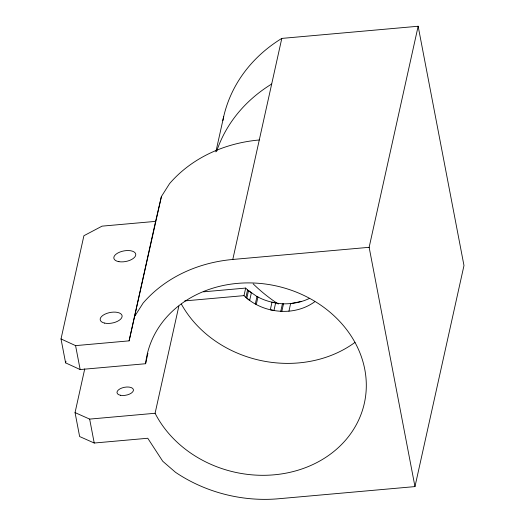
<?xml version="1.0" encoding="UTF-8"?>
<svg xmlns="http://www.w3.org/2000/svg" width="525" height="525" viewBox="0 0 525 525"><rect width="100%" height="100%" fill="white"/><g stroke="black" fill="none" stroke-linecap="round" stroke-linejoin="round"><path stroke-width="0.79" d="M84.748 368.852L75.049 412.604L89.65 419.101L155.092 413.267A111.3 95.406 12.5 0 0 333.29 451.933A111.3 95.406 12.5 0 0 303.26 295.129A111.3 95.406 12.5 0 0 145.602 363.727L80.161 369.554L65.605 362.867L61.018 338.94L83.902 235.725L102.067 226.144L155.597 221.373L161.411 196.514L169.582 183.612A139.125 119.254 12.5 0 1 259.284 139.978M65.605 362.867L65.96 361.266M61.018 338.94L75.574 345.627L129.111 340.856L155.597 221.373M129.111 340.856L161.411 196.514M145.602 363.727L147.906 353.332M155.092 413.267L178.848 306.134M215.867 151.856L223.676 116.648M134.918 316.004L143.095 303.096A139.125 119.254 12.5 0 1 232.792 259.462L281.8 38.404L418.149 26.25L463.982 265.538L414.973 486.596L278.624 498.75A139.125 119.254 12.5 0 1 175.501 472.297L162.743 461.258L147.768 438.257L94.231 443.028L79.629 436.538L75.049 412.604M314.764 301.724A51.148 43.837 12.5 0 1 288.947 311.161C272.705 312.506 255.727 307.105 244 295.627L245.68 288.074L203.49 291.828M245.884 297.498L247.564 289.938L245.68 288.074M255.294 304.093L256.968 296.54L247.564 289.938M256.272 304.539L257.946 296.986L256.968 296.54M280.763 311.351L282.437 303.798C291.592 304.073 300.877 302.512 309.166 298.548M281.84 311.325L283.513 303.772M288.947 311.161L290.62 303.601L301.672 301.396M414.973 486.596L369.141 247.314L418.149 26.25M232.792 259.462L369.141 247.314M184.774 300.904L244 295.627M282.437 303.798C273.945 303.063 265.479 301.081 257.946 296.986M75.574 345.627L80.161 369.554M89.65 419.101L94.231 443.028M355.018 342.372A111.3 95.406 12.5 0 1 181.407 304.152M222.843 120.606A157.677 135.155 12.5 0 1 281.8 38.404M278.296 304.041A157.677 135.155 12.5 0 1 253.155 283.848M216.641 151.325A157.677 135.155 12.5 0 1 271.688 84.013M248.502 290.66L246.829 298.213L249.677 300.398L251.35 292.838L248.502 290.66M271.996 302.203L270.322 309.757L273.958 310.472L275.632 302.918L271.996 302.203M120.33 395.246A8.348 4.029 -10.8 0 0 133.409 390.515A8.348 4.029 -10.8 0 0 121.944 387.975A8.348 4.029 -10.8 0 0 120.33 395.246M104.626 323.105A11.13 5.375 -10.8 0 0 122.062 316.798A11.13 5.375 -10.8 0 0 106.772 313.412A11.13 5.375 -10.8 0 0 104.626 323.105M118.912 261.667A11.13 5.375 -10.8 0 0 135.772 254.842A11.13 5.375 -10.8 0 0 119.726 252.112A11.13 5.375 -10.8 0 0 118.912 261.667"/></g></svg>
